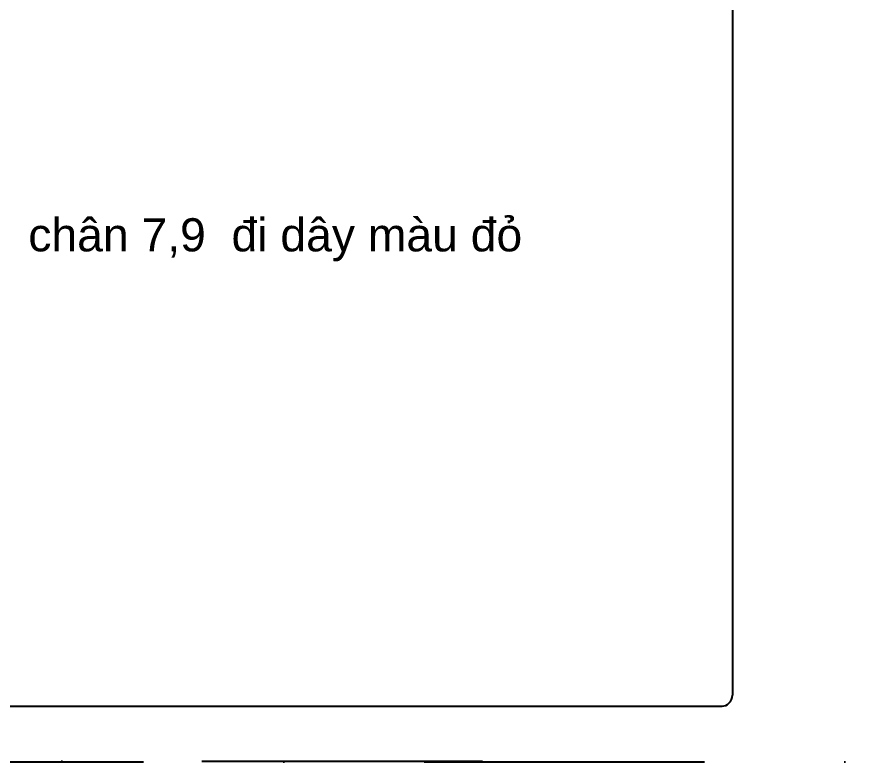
# Model space of a CAD drawing. Header units: millimetres. Extents: x 330554 to 656471, y 11007 to 130943.
# Drawn here: x 438629 to 440439, y 95539 to 97118 of the extents above; entities that cross this region are included whole.
import ezdxf

# ---------------------------------------------------------------- set-up
doc = ezdxf.new("R2010")
doc.units = ezdxf.units.MM
doc.header["$LTSCALE"] = 6
doc.linetypes.add('DASHDOTX2', pattern=[50.8, 25.4, -12.7, 0, -12.7])
doc.layers.add('KHUNGTEN', color=30, linetype='Continuous')
doc.styles.add('Standard_1', font='VHELVEN.TTF')

# ---------------------------------------------------------------- blocks, each defined once
blk = doc.blocks.new('GR')
at = {"color": 7}
for p, q in [((444250.46683, 97466.20303), (444250.46683, 95449.92131)), ((437396.90012, 95420.16923), (444222.44594, 95420.16923))]:
    blk.add_line(p, q, dxfattribs=at)
at = {"color": 140, "linetype": 'DASHDOTX2', "ltscale": 5}
for p, q in [((435188.73679, 95271.04416), (443671.62856, 95271.04416)), ((438840.29484, 95268.83258), (447323.18661, 95268.83258))]:
    blk.add_line(p, q, dxfattribs=at)
at = {"color": 0}
blk.add_arc((444220.71475, 95449.92131), 29.75208, 270.02261952, 0, dxfattribs=at)
at = {"insert": (443008.39165, 96745.70072), "char_height": 90, "width": 1387.7411487, "attachment_point": 2, "style": 'Standard_1'}
blk.add_mtext('{\\fArial|b0|i0|c0|p34;chân 7,9  đi dây màu đỏ}', dxfattribs=at)

msp = doc.modelspace()

# ---------------------------------------------------------------- block references
at = {"layer": 'KHUNGTEN', "xscale": 0.7799999999988358, "yscale": 0.7799999999988358, "zscale": 0.78}
msp.add_blockref('GR', (93629.745, 21229.756), dxfattribs=at)

doc.saveas('drawing.dxf')
